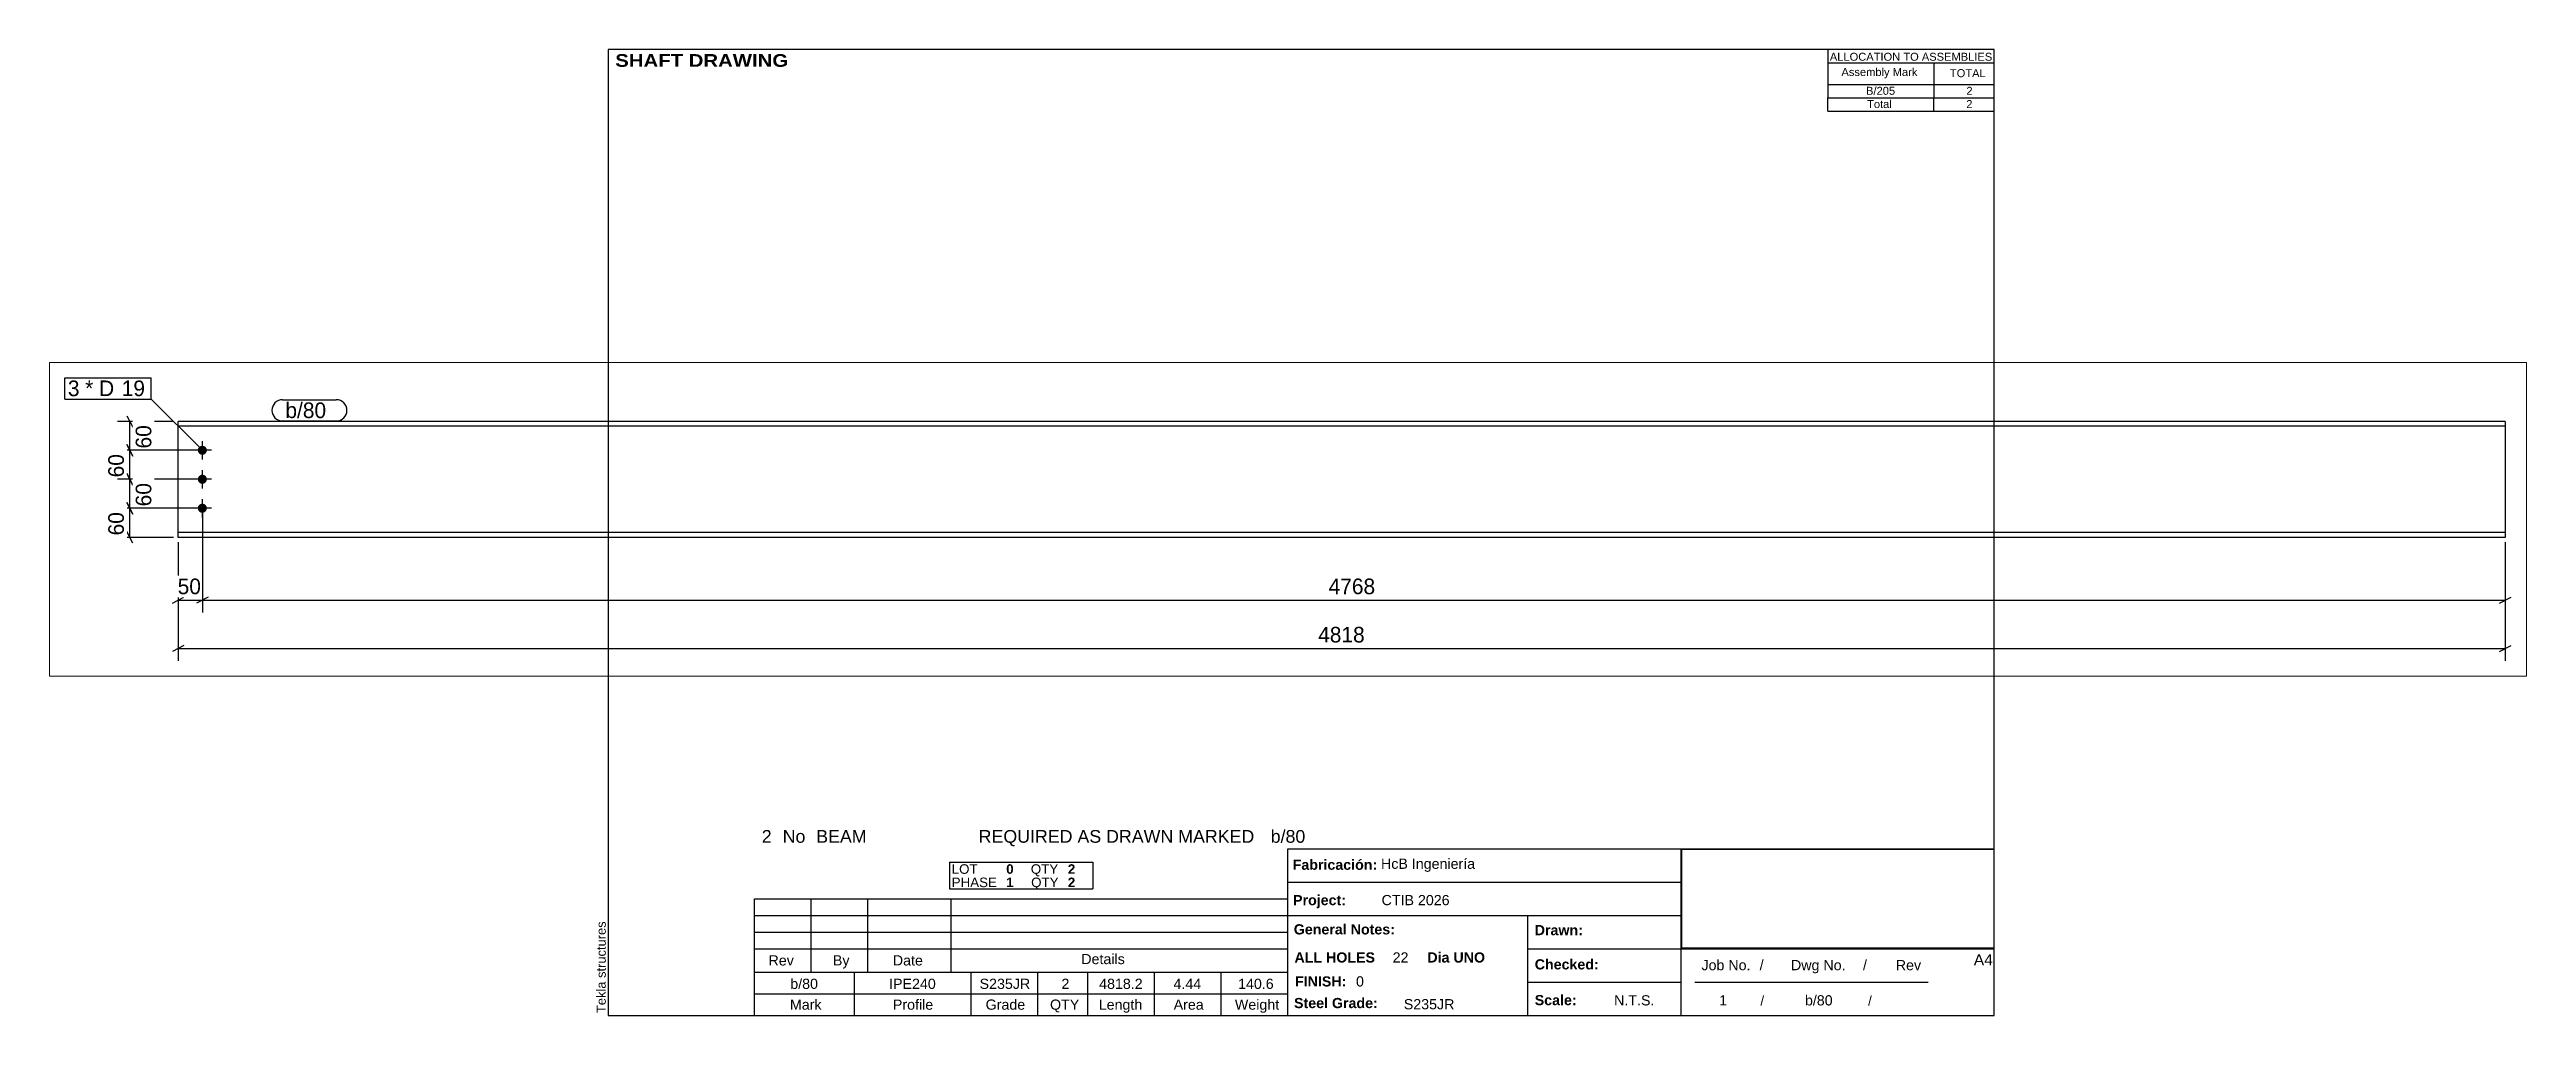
# Paper-space layout 'Layout1' of a CAD drawing. Header units: millimetres. Extents: x -111 to 402, y 5 to 205.
# The model-space entities are those that its viewports show. They can reach past a viewport. Long polylines and large blocks are cut down to what shows.
import ezdxf

# ---------------------------------------------------------------- set-up
doc = ezdxf.new("R2010")
doc.units = ezdxf.units.MM
doc.layers.add('Viewport layer', color=7, linetype='Continuous', plot=False)
doc.styles.add('Arial', font='ARIAL.TTF', dxfattribs={"height": 0.2})
doc.styles.add('Arial Black', font='ARIBLK.TTF', dxfattribs={"height": 0.2})
doc.styles.add('Arial Bold', font='ARIALBD.TTF', dxfattribs={"height": 0.2})
doc.styles.add('Comic Sans MS', font='COMIC.TTF', dxfattribs={"height": 0.2})

msp = doc.modelspace()

# ---------------------------------------------------------------- hatches: boundary and pattern name
at = {"linetype": 'Continuous'}
for points in [[(306.9, 468, -1), (325.9, 468, -1)], [(306.9, 408, -1), (325.9, 408, -1)], [(306.9, 348, -1), (325.9, 348, -1)]]:
    msp.add_hatch(color=3, dxfattribs=at).paths.add_polyline_path(points)

# ---------------------------------------------------------------- linework, layer by layer
at = {"color": 8, "linetype": 'Continuous'}
for p, q in [((256.4, 527.6), (140.8, 527.6)), ((160.4, 539.6), (172.4, 515.6)), ((166.4, 468), (166.4, 527.6)), ((306.4, 468), (140.8, 468)), ((172.4, 456), (160.4, 480)), ((172.4, 396), (160.4, 420)), ((306.4, 408), (138, 408)), ((172.4, 336), (160.4, 360)), ((306.4, 348), (140.8, 348)), ((316.4, 338), (316.4, 132)), ((256.4, 287.6), (138, 287.6)), ((172.4, 275.6), (160.4, 299.6)), ((266.4, 277.6), (266.4, 32)), ((266.4, 277.6), (266.4, 132)), ((5084.6, 277.6), (5084.6, 32)), ((5084.6, 277.6), (5084.6, 132)), ((254.4, 151.6), (278.4, 163.6)), ((266.4, 157.6), (316.4, 157.6)), ((328.4, 163.6), (304.4, 151.6)), ((5072.6, 151.6), (5096.6, 163.6)), ((278.4, 63.6), (254.4, 51.6)), ((266.4, 57.6), (5084.6, 57.6)), ((5072.6, 51.6), (5096.6, 63.6))]:
    msp.add_line(p, q, dxfattribs=at)
at = {"color": 7, "linetype": 'Continuous'}
for p, q in [((266.4, 287.6), (266.4, 527.6)), ((5084.6, 527.6), (266.4, 527.6)), ((5084.6, 517.8), (266.4, 517.8)), ((5084.6, 527.6), (5084.6, 287.6)), ((5084.6, 297.4), (266.4, 297.4)), ((5084.6, 287.6), (266.4, 287.6))]:
    msp.add_line(p, q, dxfattribs=at)
at = {"color": 3, "linetype": 'Continuous'}
for p, q in [((335.4, 468), (297.4, 468)), ((316.4, 449), (316.4, 487)), ((316.4, 389), (316.4, 427)), ((335.4, 408), (297.4, 408)), ((316.4, 329), (316.4, 367)), ((335.4, 348), (297.4, 348))]:
    msp.add_line(p, q, dxfattribs=at)

# ---------------------------------------------------------------- wipeouts: each hides what was drawn before it
at = {"color": 0}
msp.add_wipeout([(64.1, 580.1), (64.1, 612.1), (38, 612.1), (38, 580.1)], dxfattribs=at)

# ---------------------------------------------------------------- next in the draw order: wipeouts: each hides what was drawn before it
for points in [[(64.1, 580.1), (64.1, 612.1), (38, 612.1), (38, 580.1)], [(587.7, 534.6), (587.7, 566.6), (488.4, 566.6), (488.4, 534.6)], [(217.2, 530.3), (172.4, 530.3), (172.4, 465.3), (217.2, 465.3)], [(323.9, 163.6), (323.9, 208.4), (258.9, 208.4), (258.9, 163.6)], [(2730.6, 63.6), (2730.6, 108.4), (2620.4, 108.4), (2620.4, 63.6)]]:
    msp.add_wipeout(points, dxfattribs=at)

# ---------------------------------------------------------------- next in the draw order: linework, layer by layer
at = {"color": 7, "linetype": 'Continuous'}
msp.add_line((32, 574.1), (32, 618.1), dxfattribs=at)
at = {"color": 8, "linetype": 'Continuous'}
for p, q in [((306.4, 468), (138, 468)), ((160.4, 480), (172.4, 456)), ((166.4, 408), (166.4, 468)), ((316.4, 338), (316.4, 132)), ((328.4, 163.6), (304.4, 151.6)), ((316.4, 157.6), (5084.6, 157.6))]:
    msp.add_line(p, q, dxfattribs=at)

# ---------------------------------------------------------------- next in the draw order: texts
at = {"color": 3, "style": 'Comic Sans MS'}
msp.add_text('60', height=32.38, rotation=90.0002, dxfattribs=at).set_placement((210.8, 471.7))
for s, p in [('50', (265.3, 170)), ('4818', (2626.8, 70))]:
    msp.add_text(s, height=32.38, dxfattribs=at).set_placement(p)

# ---------------------------------------------------------------- next in the draw order: wipeouts: each hides what was drawn before it
at = {"color": 0}
for points in [[(139.9, 580.1), (139.9, 612.1), (73.7, 612.1), (73.7, 580.1)], [(587.7, 534.6), (587.7, 566.6), (488.4, 566.6), (488.4, 534.6)]]:
    msp.add_wipeout(points, dxfattribs=at)

# ---------------------------------------------------------------- next in the draw order: linework, layer by layer
at = {"color": 7, "linetype": 'Continuous'}
for p, q in [((482.4, 572.6), (593.7, 572.6)), ((482.4, 528.6), (593.7, 528.6))]:
    msp.add_line(p, q, dxfattribs=at)
for centre, start, end in [((482.4, 550.6), 90, 270), ((593.7, 550.6), 270, 90)]:
    msp.add_arc(centre, 22, start, end, dxfattribs=at)

# ---------------------------------------------------------------- next in the draw order: texts
at = {"color": 3, "style": 'Comic Sans MS'}
msp.add_text('b/80', height=32.38, dxfattribs=at).set_placement((488.4, 534.6))

# ---------------------------------------------------------------- next in the draw order: wipeouts: each hides what was drawn before it
at = {"color": 0}
for points in [[(139.9, 580.1), (139.9, 612.1), (73.7, 612.1), (73.7, 580.1)], [(160.4, 470.5), (115.6, 470.5), (115.6, 405.5), (160.4, 405.5)], [(2759, 163.6), (2759, 208.4), (2642, 208.4), (2642, 163.6)]]:
    msp.add_wipeout(points, dxfattribs=at)

# ---------------------------------------------------------------- next in the draw order: linework, layer by layer
at = {"color": 8, "linetype": 'Continuous'}
for p, q in [((160.4, 420), (172.4, 396)), ((306.4, 408), (140.8, 408)), ((166.4, 348), (166.4, 408))]:
    msp.add_line(p, q, dxfattribs=at)

# ---------------------------------------------------------------- next in the draw order: texts
at = {"color": 3, "style": 'Comic Sans MS'}
for s, height, p in [('3', 32.4, (38, 580.1)), ('4768', 32.38, (2648.4, 170))]:
    msp.add_text(s, height=height, dxfattribs=at).set_placement(p)
msp.add_text('60', height=32.38, rotation=90.0002, dxfattribs=at).set_placement((154, 411.9))

# ---------------------------------------------------------------- next in the draw order: wipeouts: each hides what was drawn before it
at = {"color": 0}
msp.add_wipeout([(194.7, 580.1), (194.7, 612.1), (149.5, 612.1), (149.5, 580.1)], dxfattribs=at)

# ---------------------------------------------------------------- next in the draw order: wipeouts: each hides what was drawn before it
for points in [[(194.7, 580.1), (194.7, 612.1), (149.5, 612.1), (149.5, 580.1)], [(217.2, 410.5), (172.4, 410.5), (172.4, 345.5), (217.2, 345.5)]]:
    msp.add_wipeout(points, dxfattribs=at)

# ---------------------------------------------------------------- next in the draw order: linework, layer by layer
at = {"color": 7, "linetype": 'Continuous'}
for p, q in [((32, 618.1), (210.3, 618.1)), ((210.3, 574.1), (210.3, 618.1)), ((32, 574.1), (210.3, 574.1)), ((316.4, 468), (210.3, 574.1))]:
    msp.add_line(p, q, dxfattribs=at)
at = {"color": 8, "linetype": 'Continuous'}
for p, q in [((160.4, 360), (172.4, 336)), ((306.4, 348), (138, 348)), ((166.4, 287.6), (166.4, 348))]:
    msp.add_line(p, q, dxfattribs=at)

# ---------------------------------------------------------------- next in the draw order: texts
at = {"color": 3, "style": 'Comic Sans MS'}
for s, p in [('* D', (73.7, 580.1)), ('19', (149.5, 580.1))]:
    msp.add_text(s, height=32.38, dxfattribs=at).set_placement(p)
msp.add_text('60', height=32.38, rotation=90.0002, dxfattribs=at).set_placement((210.8, 351.9))

# ---------------------------------------------------------------- next in the draw order: wipeouts: each hides what was drawn before it
at = {"color": 0}
msp.add_wipeout([(160.4, 350.3), (115.6, 350.3), (115.6, 285.3), (160.4, 285.3)], dxfattribs=at)

# ---------------------------------------------------------------- next in the draw order: texts
at = {"color": 3, "style": 'Comic Sans MS'}
msp.add_text('60', height=32.38, rotation=90.0002, dxfattribs=at).set_placement((154, 291.7))

psp = doc.layouts.get("Layout1")

# ---------------------------------------------------------------- linework, layer by layer
at = {"color": 5, "linetype": 'Continuous'}
for p, q in [((292, 205), (5, 205)), ((5, 205), (5, 5)), ((292, 5), (292, 205)), ((5, 5), (292, 5))]:
    psp.add_line(p, q, dxfattribs=at)
at = {"color": 7, "linetype": 'Continuous'}
for p, q in [((257.51, 205), (257.51, 197.75)), ((257.57, 202.24), (292, 202.24)), ((279.49, 202.24), (279.49, 197.75)), ((257.51, 197.75), (257.51, 195)), ((257.51, 192.23), (257.51, 194.99)), ((257.54, 194.99), (292, 194.99)), ((257.57, 197.75), (292, 197.75)), ((279.49, 197.75), (279.49, 195)), ((279.49, 192.23), (279.49, 194.99)), ((257.51, 192.23), (292, 192.23)), ((75.68, 36.74), (105.35, 36.74)), ((75.68, 36.74), (75.68, 33.98)), ((105.35, 36.74), (105.35, 33.98)), ((145.72, 5), (145.72, 39.5)), ((145.75, 39.5), (292, 39.5)), ((227.14, 5), (227.14, 39.5)), ((75.68, 33.98), (75.68, 31.22)), ((75.68, 31.22), (105.35, 31.22)), ((105.35, 33.98), (105.35, 31.22)), ((145.72, 32.6), (227.14, 32.6)), ((35.31, 13.97), (35.31, 29.15)), ((35.31, 29.15), (145.71, 29.15)), ((35.31, 25.7), (145.71, 25.7)), ((47.04, 13.97), (47.04, 29.15)), ((58.77, 13.97), (58.77, 29.15)), ((76.02, 13.97), (76.02, 29.15)), ((145.71, 13.97), (145.71, 29.15)), ((145.72, 25.7), (227.14, 25.7)), ((195.4, 5), (195.4, 25.7)), ((35.31, 22.25), (145.71, 22.25)), ((35.31, 18.8), (145.71, 18.8)), ((195.4, 18.8), (292, 18.8)), ((35.31, 13.96), (145.71, 13.97)), ((35.31, 9.49), (35.31, 13.96)), ((56.01, 9.49), (56.01, 13.97)), ((80.16, 9.49), (80.16, 13.97)), ((93.96, 9.49), (93.96, 13.97)), ((104.31, 9.49), (104.31, 13.97)), ((118.11, 9.49), (118.11, 13.97)), ((131.91, 9.49), (131.91, 13.97)), ((195.4, 11.9), (227.14, 11.9)), ((229.99, 11.92), (278.29, 11.92)), ((35.31, 9.48), (145.72, 9.49)), ((35.31, 5), (35.31, 9.48)), ((56.01, 5), (56.01, 9.48)), ((80.16, 5), (80.16, 9.48)), ((93.96, 5), (93.96, 9.48)), ((104.31, 5), (104.31, 9.48)), ((118.11, 5), (118.11, 9.48)), ((131.91, 5), (131.91, 9.48))]:
    psp.add_line(p, q, dxfattribs=at)
at = {"color": 2, "linetype": 'Continuous'}
for p, q in [((227.28, 39.46), (291.86, 39.46)), ((227.29, 19.02), (227.29, 39.46)), ((291.96, 19.03), (291.96, 39.47)), ((227.28, 19.03), (291.86, 19.03))]:
    psp.add_line(p, q, dxfattribs=at)

# ---------------------------------------------------------------- texts
at = {"color": 7}
for s, height, style, p in [(' SHAFT DRAWING', 2.6342, 'Arial Black', (5.3, 201.42)), ('ALLOCATION TO ASSEMBLIES', 1.6475, 'Arial', (257.95, 202.68)), ('Assembly Mark', 1.6475, 'Arial', (260.35, 199.52)), ('TOTAL', 1.648, 'Arial', (282.81, 199.28)), ('2', 2.64, 'Arial', (36.8, 40.76)), ('No', 2.636, 'Arial', (41.13, 40.76)), ('BEAM', 2.636, 'Arial', (48.08, 40.76)), ('REQUIRED AS DRAWN MARKED', 2.636, 'Arial', (81.71, 40.76)), ('b/80', 2.636, 'Arial', (142.18, 40.76)), ('b/80', 2.109, 'Arial', (42.71, 10.5)), ('IPE240', 2.109, 'Arial', (63.17, 10.5)), ('S235JR', 2.109, 'Arial', (81.91, 10.5)), ('2', 2.11, 'Arial', (98.86, 10.5)), ('4818.2', 2.109, 'Arial', (106.66, 10.5)), ('4.44', 2.109, 'Arial', (122.06, 10.5)), ('140.6', 2.109, 'Arial', (135.43, 10.5)), ('FINISH:', 2.107, 'Arial Bold', (147.22, 11)), ('0', 2.11, 'Arial', (159.84, 11))]:
    psp.add_text(s, height=height, dxfattribs=dict(at, style=style)).set_placement(p)
at = {"color": 7, "linetype": 'Continuous'}
for s, height, style, p in [('B/205', 1.648, 'Arial', (265.45, 195.63)), ('2', 1.65, 'Arial', (286.23, 195.63)), ('Total', 1.648, 'Arial', (265.67, 192.88)), ('2', 1.65, 'Arial', (286.21, 192.88)), ('LOT', 1.977, 'Arial', (76.13, 34.33)), ('0', 1.98, 'Arial Bold', (87.41, 34.33)), ('QTY', 1.977, 'Arial', (92.51, 34.33)), ('2', 1.98, 'Arial Bold', (100.18, 34.33)), ('Fabricación:', 2.1074, 'Arial Bold', (146.73, 35.16)), ('HcB Ingeniería', 2.1088, 'Arial', (165.02, 35.36)), ('PHASE', 1.977, 'Arial', (76.13, 31.57)), ('1', 1.98, 'Arial Bold', (87.41, 31.57)), ('QTY', 1.977, 'Arial', (92.58, 31.57)), ('2', 1.98, 'Arial Bold', (100.18, 31.57)), ('Project:', 2.107, 'Arial Bold', (146.81, 27.83)), ('CTIB 2026', 2.109, 'Arial', (165.14, 27.83)), ('General Notes:', 2.1074, 'Arial Bold', (146.96, 21.78)), ('Drawn:', 2.107, 'Arial Bold', (196.85, 21.62)), ('Rev', 2.109, 'Arial', (38.21, 15.35)), ('By', 2.109, 'Arial', (51.53, 15.35)), ('Date', 2.109, 'Arial', (63.94, 15.35)), ('Details', 2.109, 'Arial', (102.96, 15.63)), ('ALL HOLES', 2.107, 'Arial Bold', (147.1, 15.96)), ('22', 2.109, 'Arial', (167.43, 15.96)), ('Dia UNO', 2.107, 'Arial Bold', (174.62, 15.96)), ('Checked:', 2.107, 'Arial Bold', (196.85, 14.53)), ('Job No.', 2.109, 'Arial', (231.37, 14.37)), ('/', 2.11, 'Arial', (243.42, 14.37)), ('Dwg No.', 2.109, 'Arial', (249.91, 14.37)), ('/', 2.11, 'Arial', (264.81, 14.37)), ('Rev', 2.109, 'Arial', (271.61, 14.37)), ('A4', 2.307, 'Arial', (287.76, 15.38)), ('Mark', 2.109, 'Arial', (42.64, 6.19)), ('Profile', 2.109, 'Arial', (63.95, 6.19)), ('Grade', 2.109, 'Arial', (83.16, 6.19)), ('QTY', 2.109, 'Arial', (96.49, 6.19)), ('Length', 2.109, 'Arial', (106.58, 6.19)), ('Area', 2.109, 'Arial', (122.09, 6.19)), ('Weight', 2.109, 'Arial', (134.77, 6.19)), ('Steel Grade:', 2.1074, 'Arial Bold', (147.01, 6.52)), ('S235JR', 2.109, 'Arial', (169.74, 6.28)), ('Scale:', 2.107, 'Arial Bold', (196.85, 7.13)), ('N.T.S.', 2.109, 'Arial', (213.29, 7.08)), ('1', 2.11, 'Arial', (235.04, 7.08)), ('/', 1.98, 'Arial', (243.58, 7.08)), ('b/80', 2.109, 'Arial', (252.8, 7.08)), ('/', 1.98, 'Arial', (265.88, 7.08))]:
    psp.add_text(s, height=height, dxfattribs=dict(at, style=style)).set_placement(p)
at = {"color": 174, "linetype": 'Continuous', "style": 'Arial'}
psp.add_text('Tekla structures', height=1.9102, rotation=90, dxfattribs=at).set_placement((4.5, 5.5))

# ---------------------------------------------------------------- viewports
at = {"layer": 'Viewport layer', "view_target_point": (2564.29, 325.03)}
psp.add_viewport(center=(145.76, 107.73), size=(512.86, 65.0065), view_center_point=(0, 0), view_height=650.065, dxfattribs=at)

doc.saveas('drawing.dxf')
